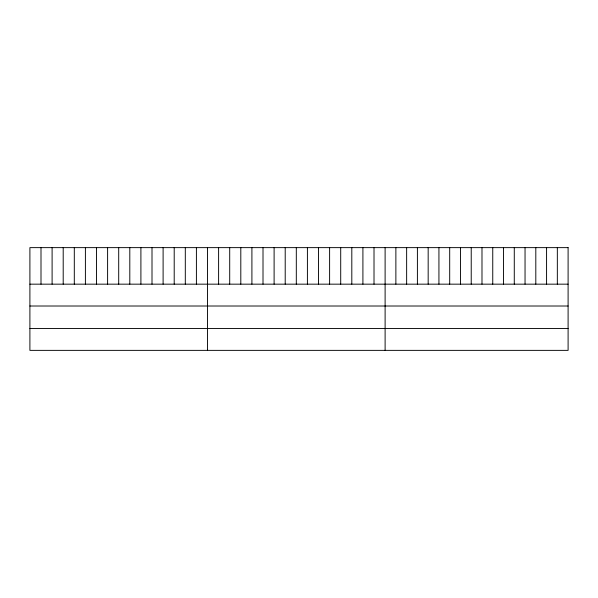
<?xml version="1.0" encoding="UTF-8"?>
<svg xmlns="http://www.w3.org/2000/svg" width="598" height="598" viewBox="0 0 598 598"><rect width="100%" height="100%" fill="white"/><g stroke="black" fill="none" stroke-linecap="round" stroke-linejoin="round"><path stroke-width="0.9" d="M29.9 284.162L568.1 284.162M29.9 306.012L568.1 306.012M29.9 328.519L568.1 328.519M557.336 247.632L557.336 284.162M546.572 247.632L546.572 284.162M535.808 247.632L535.808 284.162M525.044 247.632L525.044 284.162M514.28 247.632L514.28 284.162M503.516 247.632L503.516 284.162M492.752 247.632L492.752 284.162M481.988 247.632L481.988 284.162M471.224 247.632L471.224 284.162M460.46 247.632L460.46 284.162M449.696 247.632L449.696 284.162M438.932 247.632L438.932 284.162M428.168 247.632L428.168 284.162M417.404 247.632L417.404 284.162M406.64 247.632L406.64 284.162M395.876 247.632L395.876 284.162M385.112 247.632L385.112 350.368M374.012 247.632L374.012 284.162M362.911 247.632L362.911 284.162M351.811 247.632L351.811 284.162M340.711 247.632L340.711 284.162M329.61 247.632L329.61 284.162M318.51 247.632L318.51 284.162M307.409 247.632L307.409 284.162M296.309 247.632L296.309 284.162M285.209 247.632L285.209 284.162M274.108 247.632L274.108 284.162M263.008 247.632L263.008 284.162M251.908 247.632L251.908 284.162M240.807 247.632L240.807 284.162M229.707 247.632L229.707 284.162M218.606 247.632L218.606 284.162M207.506 247.632L207.506 350.368M196.406 247.632L196.406 284.162M185.305 247.632L185.305 284.162M174.205 247.632L174.205 284.162M163.105 247.632L163.105 284.162M152.004 247.632L152.004 284.162M140.904 247.632L140.904 284.162M129.803 247.632L129.803 284.162M118.703 247.632L118.703 284.162M107.603 247.632L107.603 284.162M96.502 247.632L96.502 284.162M85.402 247.632L85.402 284.162M74.302 247.632L74.302 284.162M63.201 247.632L63.201 284.162M52.101 247.632L52.101 284.162M41 247.632L41 284.162M568.1 247.632L29.9 247.632L29.9 350.368L568.1 350.368L568.1 247.632"/></g></svg>
